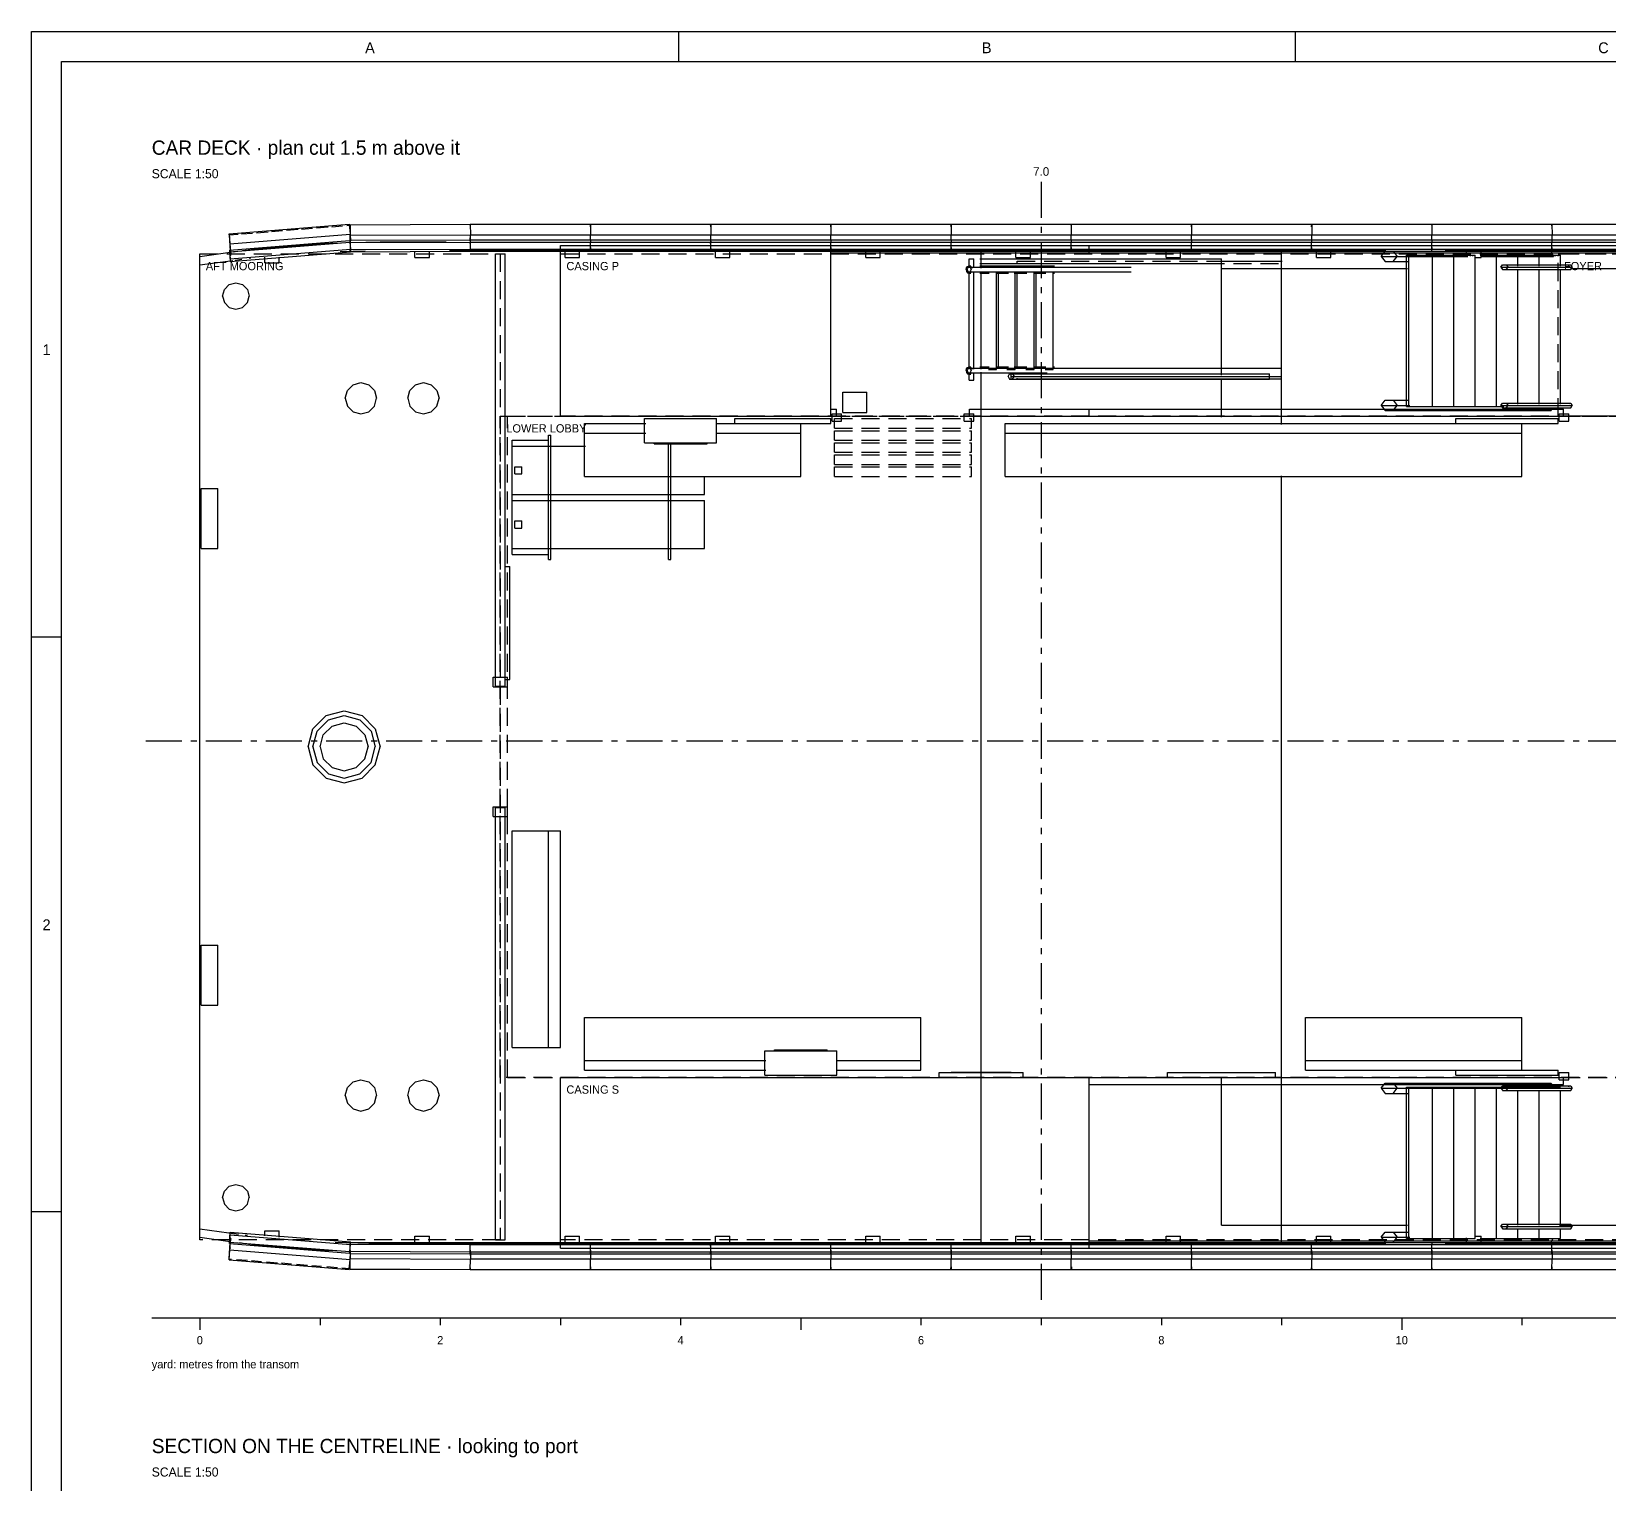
# Model space of a CAD drawing. Extents: x 5 to 836, y 5 to 589.
# Drawn here: x 5 to 267.6, y 347.3 to 589 of the extents above; entities that cross this region are included whole.
import ezdxf
from ezdxf.enums import TextEntityAlignment as Align

# ---------------------------------------------------------------- set-up
doc = ezdxf.new("R2010")
doc.units = 0
doc.linetypes.add('CENTER', pattern=[10, 6, -1.5, 1, -1.5])
doc.linetypes.add('DASHED', pattern=[4.5, 3, -1.5])
for name, color, linetype in [('CENTRE', 4, 'CENTER'), ('CUT', 7, 'CONTINUOUS'), ('DETAIL', 8, 'CONTINUOUS'), ('DIM', 3, 'CONTINUOUS'), ('FRAME', 7, 'CONTINUOUS'), ('GA', 4, 'DASHED'), ('GA-TEXT', 4, 'CONTINUOUS'), ('MARKING', 4, 'DASHED'), ('OUTLINE', 7, 'CONTINUOUS'), ('TEXT', 7, 'CONTINUOUS'), ('THIN', 7, 'CONTINUOUS')]:
    doc.layers.add(name, color=color, linetype=linetype)

msp = doc.modelspace()

# ---------------------------------------------------------------- linework, layer by layer
at = {"layer": 'CENTRE'}
for p, q in [((173, 564), (173, 377)), ((24, 471), (742, 471))]:
    msp.add_line(p, q, dxfattribs=at)
at = {"layer": 'CUT'}
for p, q in [((82.2, 480.08), (82.2, 552)), ((82.2, 552), (83.8, 552)), ((83.8, 480.08), (83.8, 552)), ((93, 553.4), (299, 553.4)), ((93, 525), (93, 553.4)), ((138, 525), (138, 553.4)), ((138, 552.2), (299, 552.2)), ((181, 552.2), (181, 553.4)), ((229.57, 551.6), (230.23, 552.47)), ((229.57, 551.6), (230.23, 550.73)), ((230.23, 552.47), (231.57, 552.47)), ((231.57, 552.47), (232.24, 551.6)), ((231.57, 550.73), (232.24, 551.6)), ((233.78, 551.8), (234.18, 551.8)), ((233.78, 526.6), (233.78, 551.8)), ((234.18, 526.6), (234.18, 551.8)), ((230.23, 550.73), (231.57, 550.73)), ((249.5, 549.8), (249.79, 550.18)), ((249.5, 549.8), (249.79, 549.42)), ((249.79, 550.18), (250.39, 550.18)), ((249.79, 549.42), (250.39, 549.42)), ((250.39, 550.18), (250.69, 549.8)), ((250.39, 549.42), (250.69, 549.8)), ((37.09, 546.1), (37.9, 546.91)), ((37.9, 546.91), (39, 547.2)), ((39, 547.2), (40.1, 546.91)), ((40.1, 546.91), (40.91, 546.1)), ((36.8, 545), (37.09, 546.1)), ((36.8, 545), (37.09, 543.9)), ((37.09, 543.9), (37.9, 543.09)), ((40.1, 543.09), (40.91, 543.9)), ((40.91, 546.1), (41.2, 545)), ((40.91, 543.9), (41.2, 545)), ((37.9, 543.09), (39, 542.8)), ((39, 542.8), (40.1, 543.09)), ((140, 529), (144, 529)), ((140, 525.6), (140, 529)), ((144, 525.6), (144, 529)), ((138, 526.2), (138.92, 526.2)), ((138.2, 525.4), (139.8, 525.4)), ((138.2, 524.2), (138.2, 525.4)), ((138.92, 525), (138.92, 526.2)), ((139.8, 524.2), (139.8, 525.4)), ((140, 525.6), (144, 525.6)), ((160.2, 525.4), (161.8, 525.4)), ((160.2, 524.2), (160.2, 525.4)), ((161.08, 526.2), (259.92, 526.2)), ((161.08, 525), (161.08, 526.2)), ((161.8, 524.2), (161.8, 525.4)), ((181, 525), (181, 526.2)), ((229.57, 526.8), (230.23, 527.67)), ((229.57, 526.8), (230.23, 525.93)), ((230.23, 527.67), (231.57, 527.67)), ((230.23, 525.93), (231.57, 525.93)), ((231.57, 527.67), (232.24, 526.8)), ((231.57, 525.93), (232.24, 526.8)), ((233.78, 526.6), (234.18, 526.6)), ((249.5, 526.8), (249.79, 527.18)), ((249.5, 526.8), (249.54, 526.75)), ((249.54, 526.75), (249.79, 526.42)), ((249.79, 527.18), (250.39, 527.18)), ((249.79, 526.42), (250.39, 526.42)), ((250.39, 527.18), (250.69, 526.8)), ((250.39, 526.42), (250.69, 526.8)), ((259.2, 525.4), (260.8, 525.4)), ((259.2, 524.2), (259.2, 525.4)), ((259.92, 525), (259.92, 526.2)), ((260.8, 524.2), (260.8, 525.4)), ((93, 525), (138.92, 525)), ((107, 524.6), (119, 524.6)), ((107, 520.6), (107, 524.6)), ((119, 520.6), (119, 524.6)), ((122, 524.6), (138, 524.6)), ((122, 523.8), (122, 524.6)), ((122, 523.8), (138, 523.8)), ((138, 523.8), (138, 524.6)), ((138.2, 524.2), (139.8, 524.2)), ((160.2, 524.2), (161.8, 524.2)), ((161.08, 525), (259.92, 525)), ((242, 524.6), (259, 524.6)), ((242, 523.8), (242, 524.6)), ((242, 523.8), (259, 523.8)), ((259, 523.8), (259, 524.6)), ((259.2, 524.2), (260.8, 524.2)), ((107, 520.6), (119, 520.6)), ((108.6, 520.44), (108.6, 520.6)), ((108.6, 520.4), (117.4, 520.4)), ((117.4, 520.4), (117.4, 520.56)), ((83.8, 500), (84.6, 500)), ((84.6, 481.2), (84.6, 500)), ((81.8, 480), (81.8, 481.6)), ((81.8, 481.6), (84.2, 481.6)), ((83.8, 481.2), (84.6, 481.2)), ((84.2, 480), (84.2, 481.6)), ((81.8, 480), (84.2, 480)), ((82.2, 480.08), (83.8, 480.08)), ((81.8, 460), (84.2, 460)), ((81.8, 458.4), (81.8, 460)), ((82.2, 459.92), (83.8, 459.92)), ((82.2, 388), (82.2, 459.92)), ((83.8, 388), (83.8, 459.92)), ((84.2, 458.4), (84.2, 460)), ((81.8, 458.4), (84.2, 458.4)), ((85, 456), (91, 456)), ((85, 420), (85, 456)), ((91, 420), (91, 456)), ((85, 420), (91, 420)), ((127, 419.4), (139, 419.4)), ((127, 415.4), (127, 419.4)), ((128.6, 419.6), (137.4, 419.6)), ((128.6, 419.44), (128.6, 419.6)), ((137.4, 419.4), (137.4, 419.56)), ((139, 415.4), (139, 419.4)), ((93, 415), (259.92, 415)), ((93, 386.6), (93, 415)), ((127, 415.4), (139, 415.4)), ((156, 415.8), (170, 415.8)), ((156, 415), (156, 415.8)), ((158, 415.9), (168, 415.9)), ((170, 415), (170, 415.8)), ((181, 386.6), (181, 415)), ((194, 415.8), (212, 415.8)), ((194, 415), (194, 415.8)), ((212, 415), (212, 415.8)), ((242, 415.4), (242, 416.2)), ((242, 416.2), (259, 416.2)), ((242, 415.4), (259, 415.4)), ((259, 415.4), (259, 416.2)), ((259.2, 415.8), (260.8, 415.8)), ((259.2, 414.6), (259.2, 415.8)), ((259.92, 413.8), (259.92, 415)), ((260.8, 414.6), (260.8, 415.8)), ((181, 413.8), (259.92, 413.8)), ((229.57, 413.2), (230.23, 414.07)), ((229.57, 413.2), (230.24, 412.33)), ((230.23, 414.07), (231.57, 414.07)), ((230.23, 412.33), (231.57, 412.33)), ((231.57, 414.07), (232.24, 413.2)), ((231.57, 412.33), (232.24, 413.2)), ((233.78, 388.2), (233.78, 413.4)), ((233.78, 413.4), (234.18, 413.4)), ((234.18, 388.2), (234.18, 413.4)), ((249.5, 413.2), (249.75, 413.53)), ((249.5, 413.2), (249.8, 412.82)), ((249.75, 413.53), (249.79, 413.58)), ((249.79, 413.58), (250.39, 413.58)), ((249.79, 412.82), (250.39, 412.82)), ((250.39, 413.58), (250.69, 413.2)), ((250.39, 412.82), (250.69, 413.2)), ((259.2, 414.6), (260.8, 414.6)), ((37.09, 396.1), (37.9, 396.91)), ((37.9, 396.91), (39, 397.2)), ((39, 397.2), (40.1, 396.91)), ((40.1, 396.91), (40.91, 396.1)), ((36.8, 395), (37.09, 396.1)), ((36.8, 395), (37.09, 393.9)), ((37.09, 393.9), (37.9, 393.09)), ((40.1, 393.09), (40.91, 393.9)), ((40.91, 396.1), (41.2, 395)), ((40.91, 393.9), (41.2, 395)), ((37.9, 393.09), (39, 392.8)), ((39, 392.8), (40.1, 393.09)), ((229.57, 388.4), (230.23, 389.27)), ((230.23, 389.27), (231.57, 389.27)), ((231.57, 389.27), (232.24, 388.4)), ((249.5, 390.2), (249.79, 390.58)), ((249.5, 390.2), (249.8, 389.82)), ((249.79, 390.58), (250.39, 390.58)), ((249.79, 389.82), (250.39, 389.82)), ((250.39, 390.58), (250.69, 390.2)), ((250.39, 389.82), (250.69, 390.2)), ((82.2, 388), (83.8, 388)), ((93, 386.6), (433, 386.6)), ((181, 387.8), (285, 387.8)), ((229.57, 388.4), (230.24, 387.53)), ((230.23, 387.53), (231.57, 387.53)), ((231.57, 387.53), (232.24, 388.4)), ((233.78, 388.2), (234.18, 388.2))]:
    msp.add_line(p, q, dxfattribs=at)
at = {"layer": 'DETAIL'}
for p, q in [((37.87, 555.33), (57.87, 556.93)), ((54.94, 556.54), (56.75, 556.68)), ((57.44, 556.74), (57.86, 556.77)), ((57.86, 556.77), (57.87, 556.93)), ((57.86, 556.77), (57.89, 556.36)), ((57.87, 556.93), (58.01, 555.29)), ((57.98, 556.86), (77.98, 556.93)), ((57.98, 556.46), (57.98, 556.86)), ((58, 556.87), (78, 556.94)), ((58, 556.87), (58.02, 555.14)), ((77.98, 556.8), (77.98, 556.93)), ((77.99, 556.8), (77.99, 556.93)), ((77.99, 556.93), (598.02, 556.93)), ((78, 556.94), (78.02, 555.21)), ((78.01, 556.93), (78.02, 555.2)), ((97.99, 556.8), (97.99, 556.93)), ((97.99, 556.93), (97.99, 556.8)), ((98.01, 556.93), (98.02, 555.2)), ((98.01, 556.53), (98.01, 556.93)), ((117.99, 556.8), (117.99, 556.93)), ((118.01, 556.94), (118.02, 555.2)), ((118.01, 556.53), (118.01, 556.93)), ((137.99, 556.54), (137.99, 556.93)), ((137.99, 556.93), (137.99, 556.8)), ((138.01, 556.93), (138.02, 555.2)), ((157.99, 556.8), (157.99, 556.93)), ((157.99, 556.93), (157.99, 556.8)), ((158.01, 556.93), (158.02, 555.2)), ((158.01, 556.53), (158.01, 556.93)), ((158.01, 556.93), (158.01, 555.2)), ((158.02, 556.88), (158.02, 557.02)), ((177.99, 556.8), (177.99, 556.93)), ((177.99, 556.93), (177.99, 556.8)), ((178.01, 556.93), (178.01, 555.2)), ((178.02, 556.53), (178.02, 556.93)), ((197.99, 556.53), (197.99, 556.93)), ((198.01, 556.93), (198.01, 555.2)), ((217.99, 556.8), (217.99, 556.93)), ((217.99, 556.93), (217.99, 556.8)), ((218, 556.53), (218.01, 556.93)), ((218.01, 556.93), (218.01, 555.2)), ((237.99, 556.8), (237.99, 556.93)), ((238, 556.8), (238, 556.93)), ((238, 556.93), (238.01, 555.2)), ((238.01, 556.93), (238.01, 555.2)), ((257.99, 556.67), (258, 556.93)), ((258, 556.93), (258.01, 555.2)), ((37.86, 555.17), (37.87, 555.33)), ((37.86, 555.17), (39.38, 555.3)), ((37.86, 555.17), (37.99, 553.37)), ((37.87, 555.33), (38.01, 553.69)), ((37.92, 552.65), (57.92, 554.25)), ((38.01, 553.69), (58.01, 555.29)), ((39.94, 555.34), (41.75, 555.48)), ((42.44, 555.54), (44.38, 555.7)), ((44.94, 555.74), (46.75, 555.88)), ((47.44, 555.94), (49.38, 556.1)), ((49.94, 556.14), (51.75, 556.28)), ((52.44, 556.34), (54.38, 556.5)), ((57.92, 554.25), (57.94, 554)), ((57.92, 554.25), (57.96, 553.98)), ((57.99, 554.28), (77.99, 554.35)), ((57.99, 554.01), (57.99, 554.28)), ((57.99, 554.28), (58.01, 553.92)), ((58.01, 555.29), (58.09, 554.19)), ((58.02, 555.14), (78.02, 555.21)), ((58.02, 554.21), (58.02, 555.14)), ((77.99, 554.21), (77.99, 554.35)), ((77.99, 554.35), (78.01, 553.99)), ((78, 554.22), (78, 554.35)), ((78, 554.35), (298, 554.35)), ((78, 554.35), (78.01, 553.99)), ((78.01, 554.27), (78.02, 555.2)), ((78.02, 554.14), (78.02, 555.21)), ((78.02, 555.2), (597.96, 555.2)), ((98, 554.22), (98, 554.35)), ((98, 554.35), (98.01, 553.99)), ((98, 554.35), (98, 553.94)), ((98.01, 554.27), (98.02, 555.2)), ((118, 554.22), (118, 554.35)), ((118, 554.35), (118.01, 553.99)), ((118, 554.35), (118, 553.94)), ((118.01, 554.27), (118.02, 555.2)), ((138, 554.22), (138, 554.35)), ((138, 554.35), (138.01, 553.99)), ((138, 554.35), (138, 553.94)), ((138.01, 554.27), (138.02, 555.2)), ((158, 554.22), (158, 554.35)), ((158, 554.35), (158.01, 553.99)), ((158, 554.35), (158, 553.94)), ((158.01, 554.27), (158.02, 555.2)), ((158.01, 554.27), (158.01, 555.2)), ((178, 554.22), (178, 554.35)), ((178, 554.35), (178.01, 553.99)), ((178, 554.35), (178, 553.94)), ((178.01, 554.27), (178.01, 555.2)), ((198, 554.22), (198, 554.35)), ((198, 554.35), (198.01, 553.99)), ((198, 554.35), (198, 553.94)), ((198, 554.35), (198, 553.99)), ((198.01, 554.27), (198.01, 555.2)), ((218, 554.22), (218, 554.35)), ((218, 554.35), (218, 553.99)), ((218, 554.35), (218, 553.94)), ((218.01, 554.27), (218.01, 555.2)), ((238, 554.22), (238, 554.35)), ((238, 554.35), (238, 553.99)), ((238, 554.35), (238, 553.94)), ((238, 554.22), (238, 554.35)), ((238.01, 554.27), (238.01, 555.2)), ((238.01, 554.27), (238.01, 555.2)), ((258, 554.22), (258, 554.35)), ((258, 554.35), (258, 553.99)), ((258, 554.35), (258, 553.94)), ((258.01, 554.27), (258.01, 555.2)), ((33, 550.78), (33, 551.56)), ((37.92, 552.65), (38, 551.65)), ((37.92, 552.65), (37.96, 552.38)), ((37.96, 552.38), (57.96, 553.98)), ((37.96, 552.38), (38.05, 551.21)), ((37.99, 553.37), (38.13, 553.38)), ((37.99, 553.37), (38.13, 551.73)), ((38, 551.65), (38.13, 551.66)), ((38, 551.65), (38.07, 550.76)), ((38.01, 553.69), (38.14, 551.89)), ((38.05, 551.21), (58.05, 552.81)), ((38.07, 550.76), (58.07, 552.36)), ((38.13, 551.73), (38.14, 551.89)), ((43.8, 550.54), (43.8, 551.47)), ((46.2, 550.54), (46.2, 551.47)), ((56.33, 552.42), (60.5, 552.53)), ((57.96, 553.98), (58.05, 552.81)), ((58, 552.38), (58.01, 552.75)), ((58, 552.65), (58, 552.38)), ((58, 552.38), (78, 552.45)), ((58.01, 553.92), (78.01, 553.99)), ((58.01, 553.92), (58.01, 552.75)), ((58.01, 552.75), (78.01, 552.81)), ((58.05, 552.81), (58.07, 552.36)), ((58.05, 552.62), (58.07, 552.36)), ((68.8, 551.4), (68.8, 552.47)), ((68.8, 551.4), (71.2, 551.4)), ((71.2, 551.4), (71.2, 552.47)), ((74.53, 552.6), (163, 552.6)), ((78, 553.75), (78.01, 553.99)), ((78, 552.45), (78.01, 552.81)), ((78, 552.45), (78.01, 552.81)), ((78, 552.72), (78, 552.45)), ((78, 552.72), (78, 552.45)), ((78, 552.45), (230.31, 552.45)), ((78.01, 553.99), (78.01, 552.81)), ((78.01, 553.99), (298, 553.99)), ((78.01, 553.05), (78.01, 552.81)), ((78.01, 552.81), (298, 552.81)), ((82.2, 480.08), (82.2, 552)), ((82.2, 552), (83.8, 552)), ((83.8, 480.08), (83.8, 552)), ((93, 525), (93, 552.7)), ((93.8, 551.4), (93.8, 552.6)), ((93.8, 551.4), (96.2, 551.4)), ((96.2, 551.4), (96.2, 552.6)), ((98, 553.75), (98.01, 553.99)), ((98, 553.05), (98.01, 552.81)), ((98, 552.45), (98.01, 552.81)), ((98, 552.72), (98, 552.45)), ((98, 552.45), (98, 552.72)), ((98.01, 552.81), (98.01, 553.99)), ((118, 553.75), (118.01, 553.99)), ((118, 553.05), (118.01, 552.81)), ((118, 552.45), (118.01, 552.81)), ((118, 552.72), (118, 552.45)), ((118, 552.45), (118, 552.72)), ((118.01, 552.81), (118.01, 553.99)), ((118.8, 551.4), (118.8, 552.6)), ((118.8, 551.4), (121.2, 551.4)), ((121.2, 551.4), (121.2, 552.6)), ((138, 553.75), (138.01, 553.99)), ((138, 553.05), (138.01, 552.81)), ((138, 552.45), (138.01, 552.81)), ((138, 552.72), (138, 552.45)), ((138, 552.45), (138, 552.72)), ((138, 552.2), (143.86, 552.2)), ((138.01, 552.81), (138.01, 553.99)), ((138.01, 525), (138.01, 552.73)), ((143.8, 551.4), (143.8, 552.6)), ((143.8, 551.4), (146.2, 551.4)), ((146.1, 552.2), (168.99, 552.2)), ((146.2, 551.4), (146.2, 552.6)), ((158, 553.75), (158.01, 553.99)), ((158, 553.05), (158.01, 552.81)), ((158, 552.45), (158.01, 552.81)), ((158, 552.72), (158, 552.45)), ((158, 552.45), (158, 552.72)), ((158.01, 552.81), (158.01, 553.99)), ((168.8, 552.6), (171.2, 552.6)), ((168.8, 551.4), (168.8, 552.6)), ((168.8, 551.4), (171.2, 551.4)), ((171.09, 552.2), (193.88, 552.2)), ((171.2, 551.4), (171.2, 552.6)), ((178, 553.75), (178.01, 553.99)), ((178, 553.05), (178.01, 552.81)), ((178, 552.45), (178.01, 552.81)), ((178, 552.72), (178, 552.45)), ((178, 552.45), (178, 552.72)), ((178.01, 552.81), (178.01, 553.99)), ((181, 552.2), (181, 552.73)), ((193.8, 552.6), (196.2, 552.6)), ((193.8, 551.4), (193.8, 552.6)), ((193.8, 551.4), (196.2, 551.4)), ((196.12, 552.2), (218.93, 552.2)), ((196.2, 551.4), (196.2, 552.6)), ((198, 552.45), (198.01, 552.81)), ((198, 552.45), (198, 552.81)), ((198, 552.72), (198, 552.45)), ((198, 552.45), (198, 552.72)), ((198.01, 552.81), (198.01, 553.99)), ((213, 552.6), (230.36, 552.6)), ((218, 552.81), (218, 553.99)), ((218, 553.75), (218, 553.99)), ((218, 553.05), (218, 552.81)), ((218, 552.45), (218, 552.81)), ((218, 552.72), (218, 552.45)), ((218, 552.45), (218, 552.72)), ((218.8, 551.4), (218.8, 552.6)), ((218.8, 551.4), (221.2, 551.4)), ((221.03, 552.2), (230.27, 552.2)), ((221.2, 551.4), (221.2, 552.6)), ((229.57, 551.6), (243.98, 551.6)), ((230.23, 552.47), (243.88, 552.47)), ((233.78, 551.8), (245.22, 551.8)), ((233.78, 526.6), (233.78, 551.8)), ((234.18, 526.6), (234.18, 551.8)), ((237.33, 551.66), (237.33, 551.8)), ((237.73, 551.66), (237.73, 551.8)), ((238, 552.81), (238, 553.99)), ((238, 553.75), (238, 553.99)), ((238, 553.05), (238, 552.81)), ((238, 552.45), (238, 552.81)), ((238, 552.45), (298, 552.45)), ((238.13, 526.6), (238.13, 551.8)), ((240.87, 551.66), (240.87, 551.8)), ((241.27, 551.66), (241.27, 551.8)), ((241.67, 526.6), (241.67, 551.8)), ((243.8, 552.6), (246.2, 552.6)), ((243.8, 551.67), (243.8, 552.6)), ((244.42, 551.66), (244.42, 551.8)), ((244.82, 551.66), (244.82, 551.8)), ((245.13, 551.4), (246.2, 551.4)), ((245.22, 526.6), (245.22, 551.8)), ((246.04, 551.8), (259.4, 551.8)), ((246.08, 551.6), (258.24, 551.6)), ((246.12, 552.47), (257.87, 552.47)), ((246.2, 551.4), (246.2, 552.6)), ((247.96, 551.66), (247.96, 551.8)), ((248.36, 551.66), (248.36, 551.8)), ((248.76, 526.6), (248.76, 551.8)), ((251.51, 551.66), (251.51, 551.8)), ((251.91, 551.66), (251.91, 551.8)), ((252.31, 549.99), (252.31, 551.8)), ((255.05, 551.66), (255.05, 551.8)), ((255.45, 551.66), (255.45, 551.8)), ((255.85, 549.99), (255.85, 551.8)), ((257.71, 552.2), (268.91, 552.2)), ((257.72, 552.6), (298.28, 552.6)), ((257.87, 552.47), (258.24, 551.6)), ((258, 552.81), (258, 553.99)), ((258, 553.75), (258, 553.99)), ((258, 553.05), (258, 552.81)), ((258, 552.45), (258, 552.81)), ((258, 552.72), (258, 552.45)), ((258, 552.45), (258, 552.72)), ((258.6, 551.66), (258.6, 551.8)), ((259, 551.66), (259, 551.8)), ((259.4, 549.99), (259.4, 551.8)), ((33, 550.2), (38.48, 550.93)), ((38.05, 551.21), (38.07, 550.76)), ((38.89, 550.99), (39.99, 551.13)), ((41.22, 551.3), (41.49, 551.33)), ((43.8, 550.54), (46.2, 550.54)), ((160.51, 549.4), (160.58, 549.7)), ((160.51, 549.4), (160.58, 549.1)), ((160.58, 549.7), (160.76, 549.92)), ((160.58, 549.1), (160.76, 548.88)), ((160.67, 549.4), (160.72, 549.6)), ((160.67, 549.4), (160.72, 549.2)), ((160.72, 549.6), (160.84, 549.75)), ((160.72, 549.2), (160.84, 549.05)), ((160.76, 549.92), (161, 550)), ((160.76, 548.88), (161, 548.8)), ((160.84, 549.75), (161, 549.8)), ((160.84, 549.05), (161, 549)), ((161, 551.2), (161.8, 551.2)), ((161, 549.67), (161, 551.2)), ((161, 550), (161.24, 549.92)), ((161, 549.8), (161.16, 549.75)), ((161, 532.81), (161, 549.11)), ((161, 549), (161.16, 549.05)), ((161, 548.8), (161.24, 548.88)), ((161.16, 549.75), (161.28, 549.6)), ((161.16, 549.05), (161.28, 549.2)), ((161.24, 549.92), (161.42, 549.7)), ((161.24, 548.88), (161.42, 549.1)), ((161.28, 549.6), (161.33, 549.4)), ((161.28, 549.2), (161.33, 549.4)), ((161.42, 549.7), (161.45, 549.6)), ((161.8, 549.67), (161.8, 551.2)), ((161.8, 532.81), (161.8, 549.11)), ((162.81, 551.2), (203, 551.2)), ((162.81, 550.4), (203, 550.4)), ((165.54, 532.8), (165.54, 549.06)), ((165.89, 532.94), (165.89, 548.92)), ((168.69, 532.8), (168.69, 549.06)), ((169.03, 532.94), (169.03, 548.92)), ((171.83, 532.8), (171.83, 549.06)), ((172.17, 532.94), (172.17, 548.92)), ((174.97, 532.8), (174.97, 549.06)), ((203, 531.83), (203, 551.2)), ((203, 550.8), (213.08, 550.8)), ((203, 549.6), (233.93, 549.6)), ((230.23, 550.73), (234, 550.73)), ((249.5, 549.8), (261.33, 549.8)), ((249.79, 550.18), (261.16, 550.18)), ((249.79, 549.42), (261.16, 549.42)), ((252.31, 527.02), (252.31, 549.43)), ((255.85, 527.02), (255.85, 549.43)), ((259.4, 527.02), (259.4, 549.43)), ((260.78, 550.05), (260.84, 550.18)), ((261.08, 549.6), (437.17, 549.6)), ((261.16, 550.18), (261.33, 549.8)), ((261.16, 549.42), (261.33, 549.8)), ((37.09, 546.1), (37.9, 546.91)), ((37.9, 546.91), (39, 547.2)), ((39, 547.2), (40.1, 546.91)), ((40.1, 546.91), (40.91, 546.1)), ((36.8, 545), (37.09, 546.1)), ((36.8, 545), (37.09, 543.9)), ((37.09, 543.9), (37.9, 543.09)), ((40.1, 543.09), (40.91, 543.9)), ((40.91, 546.1), (41.2, 545)), ((40.91, 543.9), (41.2, 545)), ((37.9, 543.09), (39, 542.8)), ((39, 542.8), (40.1, 543.09)), ((160.58, 532.9), (160.76, 533.12)), ((160.76, 533.12), (161, 533.2)), ((160.84, 532.95), (161, 533)), ((161, 533.2), (161.24, 533.12)), ((161, 533), (161.16, 532.95)), ((161.24, 533.12), (161.42, 532.9)), ((58.5, 530.25), (59.8, 530.6)), ((59.8, 530.6), (61.1, 530.25)), ((68.9, 530.25), (70.2, 530.6)), ((70.2, 530.6), (71.5, 530.25)), ((160.51, 532.6), (160.58, 532.9)), ((160.51, 532.6), (160.58, 532.3)), ((160.58, 532.3), (160.76, 532.08)), ((160.67, 532.6), (160.72, 532.8)), ((160.67, 532.6), (160.72, 532.4)), ((160.72, 532.8), (160.84, 532.95)), ((160.72, 532.4), (160.84, 532.25)), ((160.76, 532.08), (161, 532)), ((160.84, 532.25), (161, 532.2)), ((161, 531), (161, 532.25)), ((161, 532.2), (161.16, 532.25)), ((161, 532), (161.24, 532.08)), ((161, 531), (161.8, 531)), ((161.16, 532.95), (161.28, 532.8)), ((161.16, 532.25), (161.28, 532.4)), ((161.24, 532.08), (161.42, 532.3)), ((161.28, 532.8), (161.33, 532.6)), ((161.28, 532.4), (161.33, 532.6)), ((161.42, 532.9), (161.45, 532.8)), ((161.8, 531), (161.8, 532.25)), ((164.21, 532.8), (165.54, 532.8)), ((167.29, 532.8), (168.69, 532.8)), ((167.5, 531.6), (167.75, 532.03)), ((167.5, 531.6), (167.75, 531.17)), ((167.75, 532.03), (211, 532.03)), ((167.75, 531.17), (211, 531.17)), ((168, 531.17), (168, 532.03)), ((168, 531.6), (213, 531.6)), ((168.25, 532.03), (168.5, 531.6)), ((168.25, 531.17), (168.5, 531.6)), ((169, 531.2), (169, 531.33)), ((169, 531.2), (213, 531.2)), ((170.43, 532.8), (171.83, 532.8)), ((173.64, 532.8), (174.97, 532.8)), ((203, 524.84), (203, 531.27)), ((211, 531.17), (211, 532.03)), ((213, 531.2), (213, 531.6)), ((57.2, 528), (57.55, 529.3)), ((57.2, 528), (57.55, 526.7)), ((57.55, 529.3), (58.5, 530.25)), ((61.1, 530.25), (62.05, 529.3)), ((62.05, 529.3), (62.4, 528)), ((62.05, 526.7), (62.4, 528)), ((67.6, 528), (67.95, 529.3)), ((67.6, 528), (67.95, 526.7)), ((67.95, 529.3), (68.9, 530.25)), ((71.5, 530.25), (72.45, 529.3)), ((72.45, 529.3), (72.8, 528)), ((72.45, 526.7), (72.8, 528)), ((140, 529), (144, 529)), ((140, 525.6), (140, 529)), ((144, 525.6), (144, 529)), ((57.55, 526.7), (58.5, 525.75)), ((58.5, 525.75), (59.8, 525.4)), ((59.8, 525.4), (61.1, 525.75)), ((61.1, 525.75), (62.05, 526.7)), ((67.95, 526.7), (68.9, 525.75)), ((68.9, 525.75), (70.2, 525.4)), ((70.2, 525.4), (71.5, 525.75)), ((71.5, 525.75), (72.45, 526.7)), ((138, 526.2), (138.92, 526.2)), ((138.2, 525.4), (139.8, 525.4)), ((138.2, 524.2), (138.2, 525.4)), ((138.92, 525), (138.92, 526.2)), ((139.8, 524.2), (139.8, 525.4)), ((140, 525.6), (144, 525.6)), ((160.2, 525.4), (161.8, 525.4)), ((160.2, 524.2), (160.2, 525.4)), ((161.08, 526.2), (230.39, 526.2)), ((161.08, 525), (161.08, 526.2)), ((161.8, 524.2), (161.8, 525.4)), ((181, 525), (181, 526.2)), ((229.57, 526.8), (234.34, 526.8)), ((230.23, 527.67), (234, 527.67)), ((230.23, 525.93), (257.87, 525.93)), ((233.78, 526.6), (250, 526.6)), ((249.5, 526.8), (261.33, 526.8)), ((249.79, 527.18), (261.16, 527.18)), ((249.79, 526.42), (261.16, 526.42)), ((257.07, 526.06), (257.12, 525.93)), ((257.68, 526.2), (259.92, 526.2)), ((257.87, 525.93), (258.08, 526.43)), ((259.2, 525.4), (260.8, 525.4)), ((259.2, 524.2), (259.2, 525.4)), ((259.92, 525), (259.92, 526.2)), ((260.78, 527.05), (260.84, 527.18)), ((260.8, 524.2), (260.8, 525.4)), ((261.16, 527.18), (261.33, 526.8)), ((261.16, 526.42), (261.33, 526.8)), ((93, 525), (138.92, 525)), ((97, 523.8), (107.19, 523.8)), ((97, 515), (97, 523.8)), ((107, 524.6), (119, 524.6)), ((107, 520.6), (107, 524.6)), ((118.91, 523.8), (138, 523.8)), ((119, 520.6), (119, 524.6)), ((122, 524.6), (138, 524.6)), ((122, 523.8), (122, 524.6)), ((133, 515), (133, 523.8)), ((138.01, 523.8), (138.01, 524.6)), ((138.2, 524.2), (139.8, 524.2)), ((160.2, 524.2), (161.8, 524.2)), ((161.08, 525), (259.92, 525)), ((167, 523.8), (259, 523.8)), ((167, 515), (167, 523.8)), ((242, 524.6), (259, 524.6)), ((242, 523.8), (242, 524.6)), ((253, 515), (253, 523.8)), ((259, 523.8), (259, 524.6)), ((259.2, 524.2), (260.8, 524.2)), ((85, 521), (91, 521)), ((85, 502), (85, 521)), ((85, 520), (97.16, 520)), ((91, 501.15), (91, 521.85)), ((91.4, 501.15), (91.4, 521.85)), ((97, 522.2), (107.19, 522.2)), ((107, 520.6), (119, 520.6)), ((111, 501.15), (111, 520.41)), ((111.4, 501.15), (111.4, 520.41)), ((118.91, 522.2), (133, 522.2)), ((167, 522.2), (253, 522.2)), ((85.4, 515.4), (85.4, 516.6)), ((85.4, 516.6), (86.6, 516.6)), ((85.4, 515.4), (86.6, 515.4)), ((86.6, 515.4), (86.6, 516.6)), ((97, 515), (133, 515)), ((117, 512), (117, 515.03)), ((167, 515), (253, 515)), ((33.2, 513), (36, 513)), ((33.2, 503), (33.2, 513)), ((36, 503), (36, 513)), ((85, 512), (117, 512)), ((85, 511), (117, 511)), ((117, 503), (117, 511)), ((85.4, 507.6), (86.6, 507.6)), ((85.4, 506.4), (85.4, 507.6)), ((86.6, 506.4), (86.6, 507.6)), ((85.4, 506.4), (86.6, 506.4)), ((33.2, 503), (36, 503)), ((85, 503), (117, 503)), ((85, 502), (91, 502)), ((83.8, 500), (84.6, 500)), ((84.6, 481.2), (84.6, 500)), ((81.8, 480), (81.8, 481.6)), ((81.8, 481.6), (83.93, 481.6)), ((83.8, 481.2), (84.6, 481.2)), ((84.2, 480), (84.2, 481.33)), ((81.8, 480), (84.2, 480)), ((82.2, 480.08), (83.8, 480.08)), ((54, 475.2), (57, 476)), ((57, 476), (60, 475.2)), ((51, 470), (51.8, 473)), ((51.8, 473), (54, 475.2)), ((52.5, 472.6), (54.4, 474.5)), ((53.54, 472), (55, 473.46)), ((54.4, 474.5), (57, 475.2)), ((55, 473.46), (57, 474)), ((57, 475.2), (59.6, 474.5)), ((57, 474), (59, 473.46)), ((59, 473.46), (60.46, 472)), ((59.6, 474.5), (61.5, 472.6)), ((60, 475.2), (62.2, 473)), ((62.2, 473), (63, 470)), ((51, 470), (51.8, 467)), ((51.8, 470), (52.5, 472.6)), ((51.8, 470), (52.5, 467.4)), ((53, 470), (53.54, 472)), ((53, 470), (53.54, 468)), ((60.46, 472), (61, 470)), ((60.46, 468), (61, 470)), ((61.5, 472.6), (62.2, 470)), ((61.5, 467.4), (62.2, 470)), ((62.2, 467), (63, 470)), ((52.5, 467.4), (54.4, 465.5)), ((53.54, 468), (55, 466.54)), ((59, 466.54), (60.46, 468)), ((59.6, 465.5), (61.5, 467.4)), ((51.8, 467), (54, 464.8)), ((54, 464.8), (57, 464)), ((54.4, 465.5), (57, 464.8)), ((55, 466.54), (57, 466)), ((57, 466), (59, 466.54)), ((57, 464.8), (59.6, 465.5)), ((57, 464), (60, 464.8)), ((60, 464.8), (62.2, 467)), ((81.8, 460), (84.2, 460)), ((81.8, 458.4), (81.8, 460)), ((82.2, 459.92), (83.8, 459.92)), ((82.2, 388), (82.2, 459.92)), ((83.8, 388), (83.8, 459.92)), ((84.2, 458.4), (84.2, 460)), ((81.8, 458.4), (84.2, 458.4)), ((85, 420), (85, 456)), ((85, 456), (93, 456)), ((91, 420), (91, 456)), ((93, 420), (93, 456)), ((33.2, 427), (33.2, 437)), ((33.2, 437), (36, 437)), ((36, 427), (36, 437)), ((33.2, 427), (36, 427)), ((97, 425), (153, 425)), ((97, 416.2), (97, 425)), ((153, 416.2), (153, 425)), ((217, 425), (253, 425)), ((217, 416.2), (217, 425)), ((253, 416.2), (253, 425)), ((85, 420), (93, 420)), ((97, 417.8), (127.16, 417.8)), ((127, 419.4), (139, 419.4)), ((127, 415.4), (127, 419.4)), ((138.9, 417.8), (153, 417.8)), ((139, 415.4), (139, 419.4)), ((217, 417.8), (253, 417.8)), ((93, 415), (259.92, 415)), ((93, 387.44), (93, 415)), ((97, 416.2), (127.16, 416.2)), ((127, 415.4), (139, 415.4)), ((138.9, 416.2), (153, 416.2)), ((156, 415.8), (170, 415.8)), ((156, 415), (156, 415.8)), ((170, 415), (170, 415.8)), ((181, 387.4), (181, 415)), ((194, 415.8), (212, 415.8)), ((194, 415), (194, 415.8)), ((203, 390.4), (203, 415.02)), ((212, 415), (212, 415.8)), ((217, 416.2), (259, 416.2)), ((242, 415.4), (242, 416.2)), ((242, 415.4), (259, 415.4)), ((259, 415.4), (259, 416.2)), ((259.2, 415.8), (260.8, 415.8)), ((259.2, 414.6), (259.2, 415.8)), ((259.92, 413.8), (259.92, 415)), ((260.8, 414.6), (260.8, 415.8)), ((57.2, 412), (57.55, 413.3)), ((57.55, 413.3), (58.5, 414.25)), ((58.5, 414.25), (59.8, 414.6)), ((59.8, 414.6), (61.1, 414.25)), ((61.1, 414.25), (62.05, 413.3)), ((62.05, 413.3), (62.4, 412)), ((67.6, 412), (67.95, 413.3)), ((67.95, 413.3), (68.9, 414.25)), ((68.9, 414.25), (70.2, 414.6)), ((70.2, 414.6), (71.5, 414.25)), ((71.5, 414.25), (72.45, 413.3)), ((72.45, 413.3), (72.8, 412)), ((181, 413.8), (230.39, 413.8)), ((229.57, 413.2), (261.33, 413.2)), ((230.23, 414.07), (257.87, 414.07)), ((230.23, 412.33), (234, 412.33)), ((233.78, 388.2), (233.78, 413.4)), ((233.78, 413.4), (259.4, 413.4)), ((234.18, 388.2), (234.18, 413.4)), ((237.33, 413.26), (237.33, 413.4)), ((237.73, 413.26), (237.73, 413.4)), ((238.13, 388.2), (238.13, 413.4)), ((240.87, 413.26), (240.87, 413.4)), ((241.27, 413.26), (241.27, 413.4)), ((241.67, 388.2), (241.67, 413.4)), ((244.42, 413.26), (244.42, 413.4)), ((244.82, 413.26), (244.82, 413.4)), ((245.22, 388.2), (245.22, 413.4)), ((247.96, 413.26), (247.96, 413.4)), ((248.36, 413.26), (248.36, 413.4)), ((248.76, 388.2), (248.76, 413.4)), ((249.79, 413.58), (261.16, 413.58)), ((249.79, 412.82), (261.16, 412.82)), ((252.31, 390.43), (252.31, 412.84)), ((255.85, 390.43), (255.85, 412.84)), ((257.07, 413.94), (257.12, 414.07)), ((257.68, 413.8), (259.92, 413.8)), ((257.87, 414.07), (258.13, 413.45)), ((259.2, 414.6), (260.8, 414.6)), ((259.4, 390.43), (259.4, 412.84)), ((260.78, 413.45), (260.84, 413.58)), ((261.16, 413.58), (261.33, 413.2)), ((261.16, 412.82), (261.33, 413.2)), ((57.2, 412), (57.55, 410.7)), ((57.55, 410.7), (58.5, 409.75)), ((58.5, 409.75), (59.8, 409.4)), ((59.8, 409.4), (61.1, 409.75)), ((61.1, 409.75), (62.05, 410.7)), ((62.05, 410.7), (62.4, 412)), ((67.6, 412), (67.95, 410.7)), ((67.95, 410.7), (68.9, 409.75)), ((68.9, 409.75), (70.2, 409.4)), ((70.2, 409.4), (71.5, 409.75)), ((71.5, 409.75), (72.45, 410.7)), ((72.45, 410.7), (72.8, 412)), ((37.09, 396.1), (37.9, 396.91)), ((37.9, 396.91), (39, 397.2)), ((39, 397.2), (40.1, 396.91)), ((40.1, 396.91), (40.91, 396.1)), ((36.8, 395), (37.09, 396.1)), ((36.8, 395), (37.09, 393.9)), ((37.09, 393.9), (37.9, 393.09)), ((40.1, 393.09), (40.91, 393.9)), ((40.91, 396.1), (41.2, 395)), ((40.91, 393.9), (41.2, 395)), ((37.9, 393.09), (39, 392.8)), ((39, 392.8), (40.1, 393.09)), ((33, 389.8), (39.44, 388.94)), ((33, 388.44), (33, 389.22)), ((37.96, 387.62), (38.05, 388.79)), ((38, 388.35), (38.07, 389.24)), ((38.05, 388.79), (38.07, 389.24)), ((38.05, 388.79), (58.05, 387.19)), ((38.07, 389.24), (58.07, 387.64)), ((40.53, 388.8), (40.95, 388.74)), ((43.8, 388.66), (43.8, 389.46)), ((43.8, 389.46), (46.2, 389.46)), ((46.2, 388.4), (46.2, 389.46)), ((68.8, 387.4), (68.8, 388.6)), ((68.8, 388.6), (71.2, 388.6)), ((71.2, 387.4), (71.2, 388.6)), ((93.8, 387.4), (93.8, 388.6)), ((93.8, 388.6), (96.2, 388.6)), ((96.2, 387.4), (96.2, 388.6)), ((118.8, 387.4), (118.8, 388.6)), ((118.8, 388.6), (121.2, 388.6)), ((121.2, 387.4), (121.2, 388.6)), ((143.8, 387.4), (143.8, 388.6)), ((143.8, 388.6), (146.2, 388.6)), ((146.2, 387.4), (146.2, 388.6)), ((168.8, 387.4), (168.8, 388.6)), ((168.8, 388.6), (171.2, 388.6)), ((171.2, 387.4), (171.2, 388.6)), ((193.8, 387.4), (193.8, 388.6)), ((193.8, 388.6), (196.2, 388.6)), ((196.2, 387.4), (196.2, 388.6)), ((203, 390.4), (233.93, 390.4)), ((218.8, 387.4), (218.8, 388.6)), ((218.8, 388.6), (221.2, 388.6)), ((221.2, 387.4), (221.2, 388.6)), ((230.23, 389.27), (234, 389.27)), ((245.13, 388.6), (246.2, 388.6)), ((246.2, 387.4), (246.2, 388.6)), ((249.5, 390.2), (261.33, 390.2)), ((249.79, 390.58), (261.16, 390.58)), ((249.79, 389.82), (261.16, 389.82)), ((252.31, 388.2), (252.31, 389.87)), ((255.85, 388.2), (255.85, 389.87)), ((259.26, 390.4), (437.17, 390.4)), ((259.4, 388.2), (259.4, 389.87)), ((260.78, 390.45), (260.84, 390.58)), ((261.16, 390.58), (261.33, 390.2)), ((261.16, 389.82), (261.33, 390.2)), ((37.86, 384.83), (37.99, 386.63)), ((37.87, 384.67), (38.01, 386.31)), ((37.92, 387.35), (38, 388.35)), ((37.92, 387.35), (37.96, 387.62)), ((37.92, 387.35), (57.92, 385.75)), ((37.96, 387.62), (57.96, 386.02)), ((37.99, 386.63), (38.13, 388.27)), ((37.99, 386.63), (38.13, 386.62)), ((38, 388.35), (38.13, 388.34)), ((38.01, 386.31), (38.14, 388.11)), ((38.01, 386.31), (58.01, 384.71)), ((38.13, 388.27), (38.14, 388.11)), ((55.5, 387.6), (63, 387.4)), ((57.92, 385.75), (57.96, 386.02)), ((57.96, 386.02), (58.05, 387.19)), ((57.99, 385.72), (58.01, 386.08)), ((58, 387.35), (58, 387.62)), ((58, 387.62), (78, 387.55)), ((58, 387.62), (58.01, 387.25)), ((58.01, 387.25), (78.01, 387.19)), ((58.01, 386.08), (58.01, 387.25)), ((58.01, 386.08), (78.01, 386.01)), ((58.05, 387.38), (58.07, 387.64)), ((58.05, 387.19), (58.07, 387.64)), ((63, 387.4), (230.36, 387.4)), ((77.99, 385.65), (78.01, 386.01)), ((78, 387.42), (78, 387.55)), ((78, 387.55), (78.01, 387.19)), ((78, 387.42), (78, 387.55)), ((78, 387.55), (598.01, 387.55)), ((78, 387.55), (78.01, 387.19)), ((78, 386.25), (78.01, 386.01)), ((78, 385.65), (78.01, 386.01)), ((78.01, 386.01), (78.01, 387.19)), ((78.01, 386.95), (78.01, 387.19)), ((78.01, 387.19), (597.98, 387.19)), ((78.01, 386.01), (597.98, 386.01)), ((82.2, 388), (83.8, 388)), ((98, 387.42), (98, 387.55)), ((98, 387.55), (98.01, 387.19)), ((98, 387.55), (98, 387.14)), ((98, 386.95), (98.01, 387.19)), ((98, 386.25), (98.01, 386.01)), ((98, 385.65), (98.01, 386.01)), ((98.01, 386.01), (98.01, 387.19)), ((118, 387.42), (118, 387.55)), ((118, 387.55), (118.01, 387.19)), ((118, 387.55), (118, 387.14)), ((118, 386.95), (118.01, 387.19)), ((118, 386.25), (118.01, 386.01)), ((118, 385.65), (118.01, 386.01)), ((118.01, 386.01), (118.01, 387.19)), ((138, 387.42), (138, 387.55)), ((138, 387.55), (138.01, 387.19)), ((138, 387.55), (138, 387.14)), ((138, 386.95), (138.01, 387.19)), ((138, 386.25), (138.01, 386.01)), ((138, 385.65), (138.01, 386.01)), ((138.01, 386.01), (138.01, 387.19)), ((158, 387.42), (158, 387.55)), ((158, 387.55), (158.01, 387.19)), ((158, 387.55), (158, 387.14)), ((158, 386.95), (158.01, 387.19)), ((158, 386.25), (158.01, 386.01)), ((158, 385.65), (158.01, 386.01)), ((158.01, 386.01), (158.01, 387.19)), ((178, 387.42), (178, 387.55)), ((178, 387.55), (178.01, 387.19)), ((178, 387.55), (178, 387.14)), ((178, 386.95), (178.01, 387.19)), ((178, 386.25), (178.01, 386.01)), ((178, 385.65), (178.01, 386.01)), ((178.01, 386.01), (178.01, 387.19)), ((181, 387.8), (193.88, 387.8)), ((196.12, 387.8), (218.93, 387.8)), ((198, 387.42), (198, 387.55)), ((198, 387.55), (198.01, 387.19)), ((198, 387.55), (198, 387.14)), ((198, 387.55), (198, 387.19)), ((198, 385.65), (198.01, 386.01)), ((198, 385.65), (198, 386.01)), ((198.01, 386.01), (198.01, 387.19)), ((218, 387.42), (218, 387.55)), ((218, 387.55), (218, 387.19)), ((218, 387.55), (218, 387.14)), ((218, 386.01), (218, 387.19)), ((218, 386.95), (218, 387.19)), ((218, 386.25), (218, 386.01)), ((218, 385.65), (218, 386.01)), ((221.03, 387.8), (230.27, 387.8)), ((229.57, 388.4), (234.34, 388.4)), ((230.23, 387.53), (243.88, 387.53)), ((233.78, 388.2), (245.22, 388.2)), ((238, 387.55), (238, 387.19)), ((238, 387.55), (238, 387.14)), ((238, 386.01), (238, 387.19)), ((238, 386.95), (238, 387.19)), ((238, 386.25), (238, 386.01)), ((238, 385.65), (238, 386.01)), ((243.8, 387.4), (243.8, 388.33)), ((243.8, 387.4), (246.2, 387.4)), ((246.04, 388.2), (259.4, 388.2)), ((246.12, 387.53), (257.87, 387.53)), ((257.71, 387.8), (268.9, 387.8)), ((257.72, 387.4), (522.17, 387.4)), ((257.87, 387.53), (258.19, 388.28)), ((258, 387.42), (258, 387.55)), ((258, 387.55), (258, 387.19)), ((258, 387.55), (258, 387.14)), ((258, 386.01), (258, 387.19)), ((258, 386.95), (258, 387.19)), ((258, 386.25), (258, 386.01)), ((258, 385.65), (258, 386.01)), ((37.86, 384.83), (37.87, 384.67)), ((37.86, 384.83), (38.27, 384.79)), ((37.87, 384.67), (57.87, 383.07)), ((39.11, 384.73), (40.91, 384.58)), ((41.61, 384.53), (43.27, 384.39)), ((44.11, 384.33), (45.91, 384.18)), ((46.61, 384.13), (48.27, 383.99)), ((49.11, 383.93), (50.91, 383.78)), ((51.61, 383.73), (53.27, 383.59)), ((54.11, 383.53), (55.91, 383.38)), ((57.86, 383.23), (57.89, 383.64)), ((57.87, 383.07), (58.01, 384.71)), ((57.92, 385.75), (57.93, 385.87)), ((57.98, 383.67), (57.98, 383.14)), ((57.99, 385.85), (57.99, 385.72)), ((57.99, 385.72), (77.99, 385.65)), ((58, 383.13), (58.02, 384.86)), ((58.01, 384.71), (58.09, 385.81)), ((58.02, 385.93), (58.02, 384.86)), ((58.02, 384.86), (78.02, 384.79)), ((77.99, 385.92), (77.99, 385.65)), ((78, 385.92), (78, 385.65)), ((78, 385.65), (598.01, 385.65)), ((78, 383.06), (78.02, 384.79)), ((78.01, 385.87), (78.02, 384.8)), ((78.01, 383.07), (78.02, 384.8)), ((78.02, 385.86), (78.02, 384.79)), ((78.02, 384.8), (597.96, 384.8)), ((98, 385.92), (98, 385.65)), ((98, 385.65), (98, 385.92)), ((98.01, 385.87), (98.02, 384.8)), ((98.01, 383.07), (98.02, 384.8)), ((98.01, 383.47), (98.01, 383.07)), ((118, 385.92), (118, 385.65)), ((118, 385.65), (118, 385.92)), ((118.01, 385.87), (118.02, 384.8)), ((118.01, 383.06), (118.02, 384.8)), ((118.01, 383.47), (118.01, 383.07)), ((137.99, 383.46), (137.99, 383.07)), ((138, 385.92), (138, 385.65)), ((138, 385.65), (138, 385.92)), ((138.01, 385.87), (138.02, 384.8)), ((138.01, 383.07), (138.02, 384.8)), ((158, 385.92), (158, 385.65)), ((158, 385.65), (158, 385.92)), ((158.01, 385.87), (158.02, 384.8)), ((158.01, 385.87), (158.01, 384.8)), ((158.01, 383.07), (158.02, 384.8)), ((158.01, 383.07), (158.01, 384.8)), ((158.01, 383.47), (158.01, 383.07)), ((178, 385.92), (178, 385.65)), ((178, 385.65), (178, 385.92)), ((178.01, 385.87), (178.01, 384.8)), ((178.01, 383.07), (178.01, 384.8)), ((178.02, 383.47), (178.02, 383.07)), ((197.99, 383.47), (197.99, 383.07)), ((198, 385.92), (198, 385.65)), ((198, 385.65), (198, 385.92)), ((198.01, 385.87), (198.01, 384.8)), ((198.01, 383.07), (198.01, 384.8)), ((218, 385.92), (218, 385.65)), ((218, 385.65), (218, 385.92)), ((218, 383.47), (218.01, 383.07)), ((218.01, 385.87), (218.01, 384.8)), ((218.01, 383.07), (218.01, 384.8)), ((238, 385.92), (238, 385.65)), ((238, 385.65), (238, 385.92)), ((238, 385.92), (238, 385.65)), ((238, 383.07), (238.01, 384.8)), ((238.01, 385.87), (238.01, 384.8)), ((238.01, 385.87), (238.01, 384.8)), ((238.01, 383.07), (238.01, 384.8)), ((257.99, 383.47), (258, 383.07)), ((258, 385.92), (258, 385.65)), ((258, 385.65), (258, 385.92)), ((258, 383.07), (258.01, 384.8)), ((258.01, 385.87), (258.01, 384.8)), ((56.61, 383.33), (57.86, 383.23)), ((57.86, 383.23), (57.87, 383.07)), ((57.98, 383.14), (77.98, 383.07)), ((58, 383.13), (78, 383.06)), ((77.98, 383.2), (77.98, 383.07)), ((77.99, 383.33), (77.99, 383.07)), ((77.99, 383.07), (598.02, 383.07)), ((97.99, 383.33), (97.99, 383.07)), ((97.99, 383.07), (97.99, 383.33)), ((117.99, 383.33), (117.99, 383.07)), ((137.99, 383.07), (137.99, 383.33)), ((157.99, 383.33), (157.99, 383.07)), ((157.99, 383.07), (157.99, 383.33)), ((158.02, 383.25), (158.02, 382.98)), ((177.99, 383.33), (177.99, 383.07)), ((177.99, 383.07), (177.99, 383.33)), ((217.99, 383.33), (217.99, 383.07)), ((217.99, 383.07), (218, 383.33)), ((237.99, 383.33), (237.99, 383.07)), ((237.99, 383.33), (238, 383.07))]:
    msp.add_line(p, q, dxfattribs=at)
at = {"layer": 'DIM'}
for p, q in [((25, 375), (741, 375)), ((33, 375), (33, 373)), ((53, 375), (53, 373.8)), ((73, 375), (73, 373.8)), ((93, 375), (93, 373.8)), ((113, 375), (113, 373.8)), ((133, 375), (133, 373)), ((153, 375), (153, 373.8)), ((173, 375), (173, 373.8)), ((193, 375), (193, 373.8)), ((213, 375), (213, 373.8)), ((233, 375), (233, 373)), ((253, 375), (253, 373.8))]:
    msp.add_line(p, q, dxfattribs=at)
at = {"layer": 'FRAME'}
for p, q in [((10, 584), (831, 584)), ((10, 10), (10, 584))]:
    msp.add_line(p, q, dxfattribs=at)
at = {"layer": 'GA'}
for p, q in [((33, 552), (83, 552)), ((33, 388), (33, 552)), ((83, 552), (83, 388)), ((93, 552), (433, 552)), ((93, 525), (93, 552)), ((259, 552), (327, 552)), ((259, 525), (259, 552)), ((83, 525), (285, 525)), ((83, 415), (83, 525)), ((433, 525), (93, 525)), ((327, 525), (259, 525)), ((285, 415), (83, 415)), ((93, 415), (433, 415)), ((93, 388), (93, 415)), ((83, 388), (33, 388)), ((433, 388), (93, 388))]:
    msp.add_line(p, q, dxfattribs=at)
at = {"layer": 'MARKING'}
for p, q in [((169, 550.8), (213, 550.8)), ((169, 550.4), (169, 550.8)), ((169, 550.4), (213, 550.4)), ((213, 550.4), (213, 550.8)), ((84.2, 525), (283.8, 525)), ((84.2, 415), (84.2, 525)), ((138.6, 523), (138.6, 524.6)), ((138.6, 524.6), (161.4, 524.6)), ((138.6, 523), (161.4, 523)), ((138.6, 521), (138.6, 522.6)), ((138.6, 522.6), (161.4, 522.6)), ((161.4, 523), (161.4, 524.6)), ((161.4, 521), (161.4, 522.6)), ((108.6, 520.6), (117.4, 520.6)), ((108.6, 520.4), (108.6, 520.6)), ((108.6, 520.4), (117.4, 520.4)), ((117.4, 520.4), (117.4, 520.6)), ((138.6, 521), (161.4, 521)), ((138.6, 520.6), (161.4, 520.6)), ((138.6, 519), (138.6, 520.6)), ((161.4, 519), (161.4, 520.6)), ((138.6, 519), (161.4, 519)), ((138.6, 517), (138.6, 518.6)), ((138.6, 518.6), (161.4, 518.6)), ((161.4, 517), (161.4, 518.6)), ((138.6, 517), (161.4, 517)), ((138.6, 516.6), (161.4, 516.6)), ((138.6, 515), (138.6, 516.6)), ((138.6, 515), (161.4, 515)), ((161.4, 515), (161.4, 516.6)), ((128.6, 419.6), (137.4, 419.6)), ((128.6, 419.4), (128.6, 419.6)), ((128.6, 419.4), (137.4, 419.4)), ((137.4, 419.4), (137.4, 419.6)), ((84.2, 415), (283.8, 415))]:
    msp.add_line(p, q, dxfattribs=at)
at = {"layer": 'OUTLINE'}
for p, q in [((60.64, 553.94), (63, 554)), ((63, 554), (73.97, 554)), ((33, 551.6), (38.07, 552.28)), ((33, 388.4), (33, 551.6)), ((38.62, 552.35), (38.89, 552.39)), ((40.12, 552.55), (43, 552.93)), ((43, 552.93), (53, 553.73)), ((53, 553.73), (56.47, 553.83)), ((56.33, 552.42), (60.5, 552.53)), ((74.53, 552.6), (230.36, 552.6)), ((163, 549.66), (163, 552.6)), ((213, 523.63), (213, 552.6)), ((240.22, 552.6), (298.28, 552.6)), ((33, 550.2), (38.48, 550.93)), ((38.89, 550.99), (39.99, 551.13)), ((41.22, 551.3), (41.49, 551.33)), ((161, 550), (161.28, 550)), ((161, 549.8), (187.97, 549.8)), ((161, 549), (187.97, 549)), ((161, 548.8), (161.28, 548.8)), ((162.81, 550), (175.19, 550)), ((162.81, 548.8), (164.34, 548.8)), ((163, 532.86), (163, 549.1)), ((165.45, 548.8), (167.54, 548.8)), ((168.51, 548.8), (170.6, 548.8)), ((171.71, 548.8), (173.8, 548.8)), ((174.92, 548.8), (175.19, 548.8)), ((161, 533.2), (161.28, 533.2)), ((161, 533), (213, 533)), ((162.81, 533.2), (164.34, 533.2)), ((165.45, 533.2), (167.54, 533.2)), ((168.51, 533.2), (170.6, 533.2)), ((171.71, 533.2), (173.8, 533.2)), ((174.92, 533.2), (175.19, 533.2)), ((161, 532.2), (173.99, 532.2)), ((161, 532), (161.28, 532)), ((163, 387.4), (163, 532.32)), ((91, 521.85), (91.4, 521.85)), ((213, 387.4), (213, 515.11)), ((91, 501.15), (91.4, 501.15)), ((111, 501.15), (111.4, 501.15)), ((158, 415.9), (168, 415.9)), ((33, 389.8), (39.44, 388.94)), ((40.53, 388.8), (40.95, 388.74)), ((33, 388.4), (38.07, 387.72)), ((39.58, 387.52), (40.53, 387.4)), ((41.08, 387.32), (43, 387.07)), ((43, 387.07), (53, 386.27)), ((53, 386.27), (55.5, 386.2)), ((55.5, 387.6), (63, 387.4)), ((58, 386.13), (58.14, 386.13)), ((63, 387.4), (230.36, 387.4)), ((240.22, 387.4), (522.17, 387.4))]:
    msp.add_line(p, q, dxfattribs=at)
at = {"layer": 'THIN'}
for p, q in [((5, 589), (836, 589)), ((5, 5), (5, 589)), ((112.63, 589), (112.63, 584)), ((215.25, 589), (215.25, 584)), ((5, 488.33), (10, 488.33)), ((5, 392.67), (10, 392.67))]:
    msp.add_line(p, q, dxfattribs=at)

# ---------------------------------------------------------------- texts
at = {"layer": 'GA-TEXT'}
for s, p in [('AFT MOORING', (34, 549.3)), ('CASING P', (94, 549.3)), ('FOYER', (260, 549.3)), ('LOWER LOBBY', (84, 522.3)), ('CASING S', (94, 412.3))]:
    msp.add_text(s, height=1.37, dxfattribs=at).set_placement(p)
at = {"layer": 'TEXT'}
for s, height, p in [('A', 1.8, (61.31, 585.4)), ('B', 1.8, (163.94, 585.4)), ('C', 1.8, (266.56, 585.4)), ('7.0', 1.44, (173, 565)), ('1', 1.8, (7.5, 535.17)), ('2', 1.8, (7.5, 439.5)), ('0', 1.37, (33, 370.6)), ('2', 1.37, (73, 370.6)), ('4', 1.37, (113, 370.6)), ('6', 1.37, (153, 370.6)), ('8', 1.37, (193, 370.6)), ('10', 1.37, (233, 370.6))]:
    msp.add_text(s, height=height, dxfattribs=at).set_placement(p, align=Align.CENTER)
for s, height, p in [('CAR DECK · plan cut 1.5 m above it', 2.38, (25, 568.5)), ('SCALE 1:50', 1.51, (25, 564.6)), ('yard: metres from the transom', 1.37, (25, 366.6)), ('SECTION ON THE CENTRELINE · looking to port', 2.38, (25, 352.5)), ('SCALE 1:50', 1.51, (25, 348.6))]:
    msp.add_text(s, height=height, dxfattribs=at).set_placement(p)

doc.saveas('drawing.dxf')
